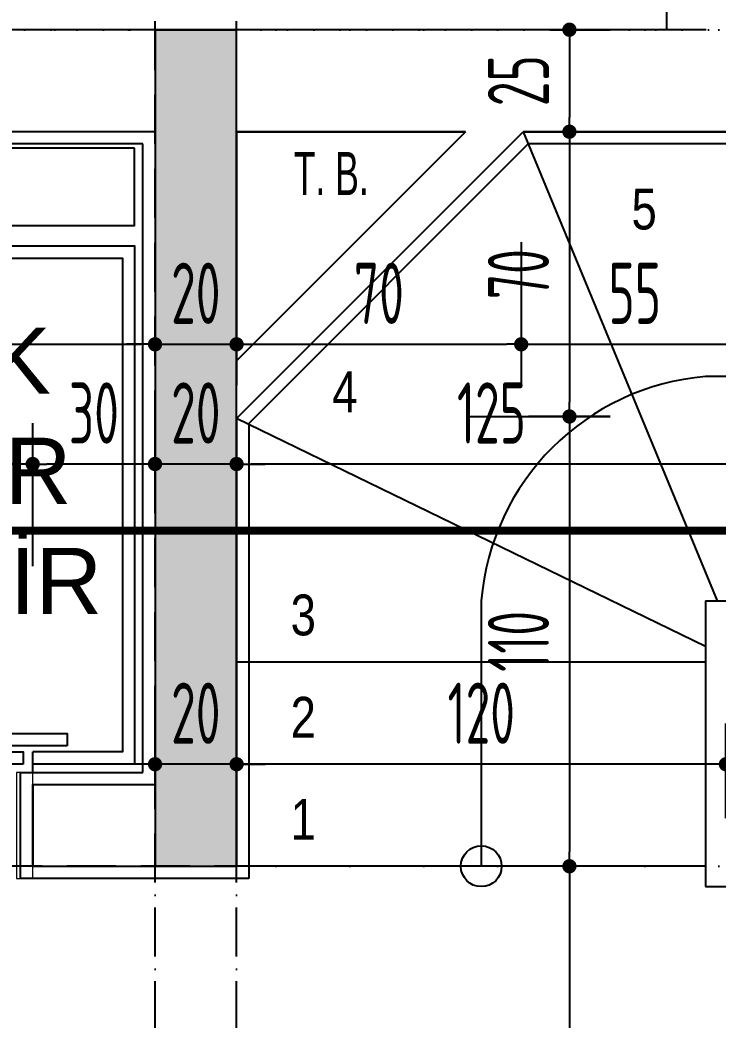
# Model space of a CAD drawing. Extents: x 41749 to 92598, y -24291 to 29432.
# Drawn here: x 61658.9 to 61830.1, y -22539 to -22294 of the extents above; entities that cross this region are included whole.
import ezdxf

# ---------------------------------------------------------------- set-up
doc = ezdxf.new("R2010")
doc.units = 0
doc.header["$MEASUREMENT"] = 0
doc.header["$PDMODE"] = 3
for name, pattern in [('ACAD_ISO10W100', [18, 12, -3, 0, -3]), ('DASHED', [0.75, 0.5, -0.25]), ('DOT', [6.35, 0, -6.35])]:
    doc.linetypes.add(name, pattern=pattern)
doc.layers.get('0').update_dxf_attribs({"linetype": 'CONTINUOUS'})
doc.layers.get('Defpoints').update_dxf_attribs({"linetype": 'CONTINUOUS'})
for name, color, linetype in [('AKS', 10, 'CONTINUOUS'), ('DUVAR', 6, 'CONTINUOUS'), ('İÇ ÖLÇÜ', 95, 'CONTINUOUS'), ('KOLON', 5, 'CONTINUOUS'), ('MAHAL', 21, 'CONTINUOUS'), ('MERBAS', 231, 'CONTINUOUS'), ('MERDIVEN', 3, 'CONTINUOUS'), ('OLCU', 3, 'CONTINUOUS'), ('P', 7, 'DOT'), ('SIVA', 7, 'CONTINUOUS'), ('tar', 12, 'CONTINUOUS'), ('tefriş', 12, 'CONTINUOUS'), ('YAZI', 7, 'CONTINUOUS')]:
    doc.layers.add(name, color=color, linetype=linetype)
doc.layers.add('KAPI-KASA', color=34, linetype='CONTINUOUS', lineweight=20)
doc.styles.add('mahal', font='arial.ttf', dxfattribs={"height": 70})
doc.styles.add('OLCU', font='isocpeur.ttf', dxfattribs={"width": 0.59})
doc.styles.add('POZ', font='arial.ttf', dxfattribs={"width": 0.8, "height": 12.5})
doc.dimstyles.new('OLCU3', dxfattribs={"dimscale": 0.5, "dimtxt": 30, "dimasz": 7, "dimexe": 20, "dimexo": 0, "dimgap": 10, "dimtad": 1, "dimdec": 4, "dimrnd": 0.5, "dimdsep": 46, "dimtxsty": 'OLCU', "dimblk1": 'DOT', "dimblk2": 'DOT', "dimsah": 1, "dimcen": 0.09, "dimclrt": 4, "dimadec": 0, "dimazin": 0, "dimtfac": 1, "dimtdec": 4, "dimtix": 1, "dimtmove": 2, "dimatfit": 3, "dimfxl": 0, "dimtolj": 1, "dimtzin": 0, "dimarcsym": 0})

# ---------------------------------------------------------------- blocks, each defined once
blk = doc.blocks.new('DOT')
at = {"color": 0, "linetype": 'ByBlock'}
blk.add_line((-0.5, 0), (-1, 0), dxfattribs=at)
at = {"color": 0, "linetype": 'ByBlock', "const_width": 0.5}
blk.add_lwpolyline([(-0.25, 0, 1), (0.25, 0, 1)], format="xyb", close=True, dxfattribs=at)
blk = doc.blocks.new('*D984')
at = {"layer": 'Defpoints', "color": 0, "transparency": 16777216}
for p in [(61532.06, -22311.19), (61692.06, -22333.53), (61692.06, -22373.44)]:
    blk.add_point(p, dxfattribs=at)
at = {"layer": 'İÇ ÖLÇÜ', "color": 0, "lineweight": -2, "transparency": 16777216}
for p, q in [((61532.06, -22348.44), (61532.06, -22383.44)), ((61692.06, -22348.44), (61692.06, -22383.44)), ((61535.56, -22373.44), (61688.56, -22373.44))]:
    blk.add_line(p, q, dxfattribs=at)
at = {"layer": 'İÇ ÖLÇÜ', "color": 0, "lineweight": -2, "transparency": 16777216, "xscale": 3.5, "yscale": 3.5, "zscale": 3.5, "rotation": 180}
blk.add_blockref('DOT', (61532.06, -22373.44), dxfattribs=at)
at = {"layer": 'İÇ ÖLÇÜ', "color": 0, "lineweight": -2, "transparency": 16777216, "xscale": 3.5, "yscale": 3.5, "zscale": 3.5}
blk.add_blockref('DOT', (61692.06, -22373.44), dxfattribs=at)
at = {"layer": 'İÇ ÖLÇÜ', "color": 4, "transparency": 16777216, "insert": (61612.06, -22360.94), "char_height": 15, "attachment_point": 5, "style": 'OLCU'}
blk.add_mtext('\\A1;160', dxfattribs=at)
blk = doc.blocks.new('*D985')
at = {"layer": 'Defpoints', "color": 0, "transparency": 16777216}
for p in [(61692.06, -22333.53), (61712.06, -22333.53), (61712.06, -22373.44)]:
    blk.add_point(p, dxfattribs=at)
at = {"layer": 'İÇ ÖLÇÜ', "color": 0, "lineweight": -2, "transparency": 16777216}
for p, q in [((61692.06, -22348.44), (61692.06, -22383.44)), ((61712.06, -22348.44), (61712.06, -22383.44)), ((61688.56, -22373.44), (61685.06, -22373.44)), ((61692.06, -22373.44), (61712.06, -22373.44)), ((61715.56, -22373.44), (61719.06, -22373.44))]:
    blk.add_line(p, q, dxfattribs=at)
at = {"layer": 'İÇ ÖLÇÜ', "color": 0, "lineweight": -2, "transparency": 16777216, "xscale": 3.5, "yscale": 3.5, "zscale": 3.5}
blk.add_blockref('DOT', (61692.06, -22373.44), dxfattribs=at)
at = {"layer": 'İÇ ÖLÇÜ', "color": 0, "lineweight": -2, "transparency": 16777216, "xscale": 3.5, "yscale": 3.5, "zscale": 3.5, "rotation": 180}
blk.add_blockref('DOT', (61712.06, -22373.44), dxfattribs=at)
at = {"layer": 'İÇ ÖLÇÜ', "color": 4, "transparency": 16777216, "insert": (61702.06, -22360.94), "char_height": 15, "attachment_point": 5, "style": 'OLCU'}
blk.add_mtext('\\A1;20', dxfattribs=at)
blk = doc.blocks.new('*D986')
at = {"layer": 'Defpoints', "color": 0, "transparency": 16777216}
for p in [(61781.86, -22321.34), (61712.06, -22333.53), (61781.86, -22373.44)]:
    blk.add_point(p, dxfattribs=at)
at = {"layer": 'İÇ ÖLÇÜ', "color": 0, "lineweight": -2, "transparency": 16777216}
for p, q in [((61712.06, -22348.44), (61712.06, -22383.44)), ((61781.86, -22348.44), (61781.86, -22383.44)), ((61715.56, -22373.44), (61778.36, -22373.44))]:
    blk.add_line(p, q, dxfattribs=at)
at = {"layer": 'İÇ ÖLÇÜ', "color": 0, "lineweight": -2, "transparency": 16777216, "xscale": 3.5, "yscale": 3.5, "zscale": 3.5, "rotation": 180}
blk.add_blockref('DOT', (61712.06, -22373.44), dxfattribs=at)
at = {"layer": 'İÇ ÖLÇÜ', "color": 0, "lineweight": -2, "transparency": 16777216, "xscale": 3.5, "yscale": 3.5, "zscale": 3.5}
blk.add_blockref('DOT', (61781.86, -22373.44), dxfattribs=at)
at = {"layer": 'İÇ ÖLÇÜ', "color": 4, "transparency": 16777216, "insert": (61746.96, -22360.94), "char_height": 15, "attachment_point": 5, "style": 'OLCU'}
blk.add_mtext('\\A1;70', dxfattribs=at)
blk = doc.blocks.new('*D987')
at = {"layer": 'Defpoints', "color": 0, "transparency": 16777216}
for p in [(61837.56, -22298.84), (61781.86, -22321.34), (61837.56, -22373.44)]:
    blk.add_point(p, dxfattribs=at)
at = {"layer": 'İÇ ÖLÇÜ', "color": 0, "lineweight": -2, "transparency": 16777216}
for p, q in [((61781.86, -22348.44), (61781.86, -22383.44)), ((61837.56, -22348.44), (61837.56, -22383.44)), ((61785.36, -22373.44), (61834.06, -22373.44))]:
    blk.add_line(p, q, dxfattribs=at)
at = {"layer": 'İÇ ÖLÇÜ', "color": 0, "lineweight": -2, "transparency": 16777216, "xscale": 3.5, "yscale": 3.5, "zscale": 3.5, "rotation": 180}
blk.add_blockref('DOT', (61781.86, -22373.44), dxfattribs=at)
at = {"layer": 'İÇ ÖLÇÜ', "color": 0, "lineweight": -2, "transparency": 16777216, "xscale": 3.5, "yscale": 3.5, "zscale": 3.5}
blk.add_blockref('DOT', (61837.56, -22373.44), dxfattribs=at)
at = {"layer": 'İÇ ÖLÇÜ', "color": 4, "transparency": 16777216, "insert": (61809.71, -22360.94), "char_height": 15, "attachment_point": 5, "style": 'OLCU'}
blk.add_mtext('\\A1;55', dxfattribs=at)
blk = doc.blocks.new('*D1001')
at = {"layer": 'Defpoints', "color": 0, "transparency": 16777216}
for p in [(61712.06, -22402.77), (61712.06, -22406.56), (61837.06, -22406.56)]:
    blk.add_point(p, dxfattribs=at)
at = {"layer": 'İÇ ÖLÇÜ', "color": 0, "lineweight": -2, "transparency": 16777216}
for p, q in [((61712.06, -22406.56), (61712.06, -22392.77)), ((61837.06, -22406.56), (61837.06, -22392.77)), ((61833.56, -22402.77), (61715.56, -22402.77))]:
    blk.add_line(p, q, dxfattribs=at)
at = {"layer": 'İÇ ÖLÇÜ', "color": 0, "lineweight": -2, "transparency": 16777216, "xscale": 3.5, "yscale": 3.5, "zscale": 3.5, "rotation": 180}
blk.add_blockref('DOT', (61712.06, -22402.77), dxfattribs=at)
at = {"layer": 'İÇ ÖLÇÜ', "color": 0, "lineweight": -2, "transparency": 16777216, "xscale": 3.5, "yscale": 3.5, "zscale": 3.5}
blk.add_blockref('DOT', (61837.06, -22402.77), dxfattribs=at)
at = {"layer": 'İÇ ÖLÇÜ', "color": 4, "transparency": 16777216, "insert": (61774.56, -22390.27), "char_height": 15, "attachment_point": 5, "style": 'OLCU'}
blk.add_mtext('\\A1;125', dxfattribs=at)
blk = doc.blocks.new('*D1002')
at = {"layer": 'Defpoints', "color": 0, "transparency": 16777216}
for p in [(61692.06, -22402.77), (61692.06, -22406.56), (61712.06, -22406.56)]:
    blk.add_point(p, dxfattribs=at)
at = {"layer": 'İÇ ÖLÇÜ', "color": 0, "lineweight": -2, "transparency": 16777216}
for p, q in [((61692.06, -22406.56), (61692.06, -22392.77)), ((61712.06, -22406.56), (61712.06, -22392.77)), ((61688.56, -22402.77), (61685.06, -22402.77)), ((61712.06, -22402.77), (61692.06, -22402.77)), ((61715.56, -22402.77), (61719.06, -22402.77))]:
    blk.add_line(p, q, dxfattribs=at)
at = {"layer": 'İÇ ÖLÇÜ', "color": 0, "lineweight": -2, "transparency": 16777216, "xscale": 3.5, "yscale": 3.5, "zscale": 3.5}
blk.add_blockref('DOT', (61692.06, -22402.77), dxfattribs=at)
at = {"layer": 'İÇ ÖLÇÜ', "color": 0, "lineweight": -2, "transparency": 16777216, "xscale": 3.5, "yscale": 3.5, "zscale": 3.5, "rotation": 180}
blk.add_blockref('DOT', (61712.06, -22402.77), dxfattribs=at)
at = {"layer": 'İÇ ÖLÇÜ', "color": 4, "transparency": 16777216, "insert": (61702.06, -22390.27), "char_height": 15, "attachment_point": 5, "style": 'OLCU'}
blk.add_mtext('\\A1;20', dxfattribs=at)
blk = doc.blocks.new('*D1012')
at = {"layer": 'Defpoints', "color": 0, "transparency": 16777216}
for p in [(61712.06, -22476.34), (61712.06, -22483.87), (61832.06, -22489.56)]:
    blk.add_point(p, dxfattribs=at)
at = {"layer": 'İÇ ÖLÇÜ', "color": 0, "lineweight": -2, "transparency": 16777216}
for p, q in [((61712.06, -22483.87), (61712.06, -22466.34)), ((61832.06, -22489.56), (61832.06, -22466.34)), ((61828.56, -22476.34), (61715.56, -22476.34))]:
    blk.add_line(p, q, dxfattribs=at)
at = {"layer": 'İÇ ÖLÇÜ', "color": 0, "lineweight": -2, "transparency": 16777216, "xscale": 3.5, "yscale": 3.5, "zscale": 3.5, "rotation": 180}
blk.add_blockref('DOT', (61712.06, -22476.34), dxfattribs=at)
at = {"layer": 'İÇ ÖLÇÜ', "color": 0, "lineweight": -2, "transparency": 16777216, "xscale": 3.5, "yscale": 3.5, "zscale": 3.5}
blk.add_blockref('DOT', (61832.06, -22476.34), dxfattribs=at)
at = {"layer": 'İÇ ÖLÇÜ', "color": 4, "transparency": 16777216, "insert": (61772.06, -22463.84), "char_height": 15, "attachment_point": 5, "style": 'OLCU'}
blk.add_mtext('\\A1;120', dxfattribs=at)
blk = doc.blocks.new('*D1013')
at = {"layer": 'Defpoints', "color": 0, "transparency": 16777216}
for p in [(61692.06, -22476.34), (61692.06, -22483.87), (61712.06, -22483.87)]:
    blk.add_point(p, dxfattribs=at)
at = {"layer": 'İÇ ÖLÇÜ', "color": 0, "lineweight": -2, "transparency": 16777216}
for p, q in [((61692.06, -22483.87), (61692.06, -22466.34)), ((61712.06, -22483.87), (61712.06, -22466.34)), ((61688.56, -22476.34), (61685.06, -22476.34)), ((61712.06, -22476.34), (61692.06, -22476.34)), ((61715.56, -22476.34), (61719.06, -22476.34))]:
    blk.add_line(p, q, dxfattribs=at)
at = {"layer": 'İÇ ÖLÇÜ', "color": 0, "lineweight": -2, "transparency": 16777216, "xscale": 3.5, "yscale": 3.5, "zscale": 3.5}
blk.add_blockref('DOT', (61692.06, -22476.34), dxfattribs=at)
at = {"layer": 'İÇ ÖLÇÜ', "color": 0, "lineweight": -2, "transparency": 16777216, "xscale": 3.5, "yscale": 3.5, "zscale": 3.5, "rotation": 180}
blk.add_blockref('DOT', (61712.06, -22476.34), dxfattribs=at)
at = {"layer": 'İÇ ÖLÇÜ', "color": 4, "transparency": 16777216, "insert": (61702.06, -22463.84), "char_height": 15, "attachment_point": 5, "style": 'OLCU'}
blk.add_mtext('\\A1;20', dxfattribs=at)
blk = doc.blocks.new('*D1015')
at = {"layer": 'Defpoints', "color": 0, "transparency": 16777216}
for p in [(61662.06, -22402.77), (61692.06, -22406.56), (61662.06, -22487.96)]:
    blk.add_point(p, dxfattribs=at)
at = {"layer": 'İÇ ÖLÇÜ', "color": 0, "lineweight": -2, "transparency": 16777216}
for p, q in [((61662.06, -22427.77), (61662.06, -22392.77)), ((61692.06, -22406.56), (61692.06, -22392.77)), ((61688.56, -22402.77), (61665.56, -22402.77))]:
    blk.add_line(p, q, dxfattribs=at)
at = {"layer": 'İÇ ÖLÇÜ', "color": 0, "lineweight": -2, "transparency": 16777216, "xscale": 3.5, "yscale": 3.5, "zscale": 3.5, "rotation": 180}
blk.add_blockref('DOT', (61662.06, -22402.77), dxfattribs=at)
at = {"layer": 'İÇ ÖLÇÜ', "color": 0, "lineweight": -2, "transparency": 16777216, "xscale": 3.5, "yscale": 3.5, "zscale": 3.5}
blk.add_blockref('DOT', (61692.06, -22402.77), dxfattribs=at)
at = {"layer": 'İÇ ÖLÇÜ', "color": 4, "transparency": 16777216, "insert": (61677.06, -22390.27), "char_height": 15, "attachment_point": 5, "style": 'OLCU'}
blk.add_mtext('\\A1;30', dxfattribs=at)
blk = doc.blocks.new('*D1016')
at = {"layer": 'Defpoints', "color": 0, "transparency": 16777216}
for p in [(61562.06, -22402.77), (61662.06, -22487.96), (61562.06, -22491.34)]:
    blk.add_point(p, dxfattribs=at)
at = {"layer": 'İÇ ÖLÇÜ', "color": 0, "lineweight": -2, "transparency": 16777216}
for p, q in [((61562.06, -22427.77), (61562.06, -22392.77)), ((61662.06, -22427.77), (61662.06, -22392.77)), ((61658.56, -22402.77), (61565.56, -22402.77))]:
    blk.add_line(p, q, dxfattribs=at)
at = {"layer": 'İÇ ÖLÇÜ', "color": 0, "lineweight": -2, "transparency": 16777216, "xscale": 3.5, "yscale": 3.5, "zscale": 3.5, "rotation": 180}
blk.add_blockref('DOT', (61562.06, -22402.77), dxfattribs=at)
at = {"layer": 'İÇ ÖLÇÜ', "color": 0, "lineweight": -2, "transparency": 16777216, "xscale": 3.5, "yscale": 3.5, "zscale": 3.5}
blk.add_blockref('DOT', (61662.06, -22402.77), dxfattribs=at)
at = {"layer": 'İÇ ÖLÇÜ', "color": 4, "transparency": 16777216, "insert": (61612.06, -22390.27), "char_height": 15, "attachment_point": 5, "style": 'OLCU'}
blk.add_mtext('\\A1;100', dxfattribs=at)
blk = doc.blocks.new('*D1143')
at = {"layer": 'Defpoints', "color": 0, "transparency": 16777216}
for p in [(61641.28, -22321.34), (61618.14, -22481.34), (61684.74, -22481.34)]:
    blk.add_point(p, dxfattribs=at)
at = {"layer": 'İÇ ÖLÇÜ', "color": 0, "lineweight": -2, "transparency": 16777216}
for p, q in [((61641.28, -22321.34), (61608.14, -22321.34)), ((61618.14, -22324.84), (61618.14, -22477.84)), ((61643.14, -22481.34), (61608.14, -22481.34))]:
    blk.add_line(p, q, dxfattribs=at)
at = {"layer": 'İÇ ÖLÇÜ', "color": 0, "lineweight": -2, "transparency": 16777216, "xscale": 3.5, "yscale": 3.5, "zscale": 3.5}
for p, rotation in [((61618.14, -22321.34), 90), ((61618.14, -22481.34), 270)]:
    blk.add_blockref('DOT', p, dxfattribs=dict(at, rotation=rotation))
at = {"layer": 'İÇ ÖLÇÜ', "color": 4, "transparency": 16777216, "insert": (61605.64, -22459.03), "char_height": 15, "attachment_point": 5, "rotation": 90, "style": 'OLCU'}
blk.add_mtext('\\A1;160', dxfattribs=at)
blk = doc.blocks.new('*D1144')
at = {"layer": 'Defpoints', "color": 0, "transparency": 16777216}
for p in [(61684.74, -22481.34), (61618.14, -22501.34), (61684.74, -22501.34)]:
    blk.add_point(p, dxfattribs=at)
at = {"layer": 'İÇ ÖLÇÜ', "color": 0, "lineweight": -2, "transparency": 16777216}
for p, q in [((61618.14, -22477.84), (61618.14, -22474.34)), ((61643.14, -22481.34), (61608.14, -22481.34)), ((61618.14, -22481.34), (61618.14, -22501.34)), ((61643.14, -22501.34), (61608.14, -22501.34)), ((61618.14, -22504.84), (61618.14, -22508.34))]:
    blk.add_line(p, q, dxfattribs=at)
at = {"layer": 'İÇ ÖLÇÜ', "color": 0, "lineweight": -2, "transparency": 16777216, "xscale": 3.5, "yscale": 3.5, "zscale": 3.5}
for p, rotation in [((61618.14, -22481.34), 270), ((61618.14, -22501.34), 90)]:
    blk.add_blockref('DOT', p, dxfattribs=dict(at, rotation=rotation))
at = {"layer": 'İÇ ÖLÇÜ', "color": 4, "transparency": 16777216, "insert": (61605.64, -22491.34), "char_height": 15, "attachment_point": 5, "rotation": 90, "style": 'OLCU'}
blk.add_mtext('\\A1;20', dxfattribs=at)
blk = doc.blocks.new('*D1145')
at = {"layer": 'Defpoints', "color": 0, "transparency": 16777216}
for p in [(61684.74, -22501.34), (61618.14, -22621.34), (61657.06, -22621.34)]:
    blk.add_point(p, dxfattribs=at)
at = {"layer": 'İÇ ÖLÇÜ', "color": 0, "lineweight": -2, "transparency": 16777216}
for p, q in [((61643.14, -22501.34), (61608.14, -22501.34)), ((61618.14, -22504.84), (61618.14, -22617.84)), ((61643.14, -22621.34), (61608.14, -22621.34))]:
    blk.add_line(p, q, dxfattribs=at)
at = {"layer": 'İÇ ÖLÇÜ', "color": 0, "lineweight": -2, "transparency": 16777216, "xscale": 3.5, "yscale": 3.5, "zscale": 3.5}
for p, rotation in [((61618.14, -22501.34), 90), ((61618.14, -22621.34), 270)]:
    blk.add_blockref('DOT', p, dxfattribs=dict(at, rotation=rotation))
at = {"layer": 'İÇ ÖLÇÜ', "color": 4, "transparency": 16777216, "insert": (61605.64, -22528.04), "char_height": 15, "attachment_point": 5, "rotation": 90, "style": 'OLCU'}
blk.add_mtext('\\A1;120', dxfattribs=at)
blk = doc.blocks.new('*D1158')
at = {"layer": 'Defpoints', "color": 0, "transparency": 16777216}
for p in [(61789, -22296.34), (61789, -22321.34), (61793.69, -22321.34)]:
    blk.add_point(p, dxfattribs=at)
at = {"layer": 'İÇ ÖLÇÜ', "color": 0, "lineweight": -2, "transparency": 16777216}
for p, q in [((61789, -22296.34), (61803.69, -22296.34)), ((61793.69, -22299.84), (61793.69, -22317.84)), ((61789, -22321.34), (61803.69, -22321.34))]:
    blk.add_line(p, q, dxfattribs=at)
at = {"layer": 'İÇ ÖLÇÜ', "color": 0, "lineweight": -2, "transparency": 16777216, "xscale": 3.5, "yscale": 3.5, "zscale": 3.5}
for p, rotation in [((61793.69, -22296.34), 90), ((61793.69, -22321.34), 270)]:
    blk.add_blockref('DOT', p, dxfattribs=dict(at, rotation=rotation))
at = {"layer": 'İÇ ÖLÇÜ', "color": 4, "transparency": 16777216, "insert": (61781.19, -22308.84), "char_height": 15, "attachment_point": 5, "rotation": 90, "style": 'OLCU'}
blk.add_mtext('\\A1;25', dxfattribs=at)
blk = doc.blocks.new('*D1159')
at = {"layer": 'Defpoints', "color": 0, "transparency": 16777216}
for p in [(61789, -22321.34), (61712.06, -22391.13), (61793.69, -22391.13)]:
    blk.add_point(p, dxfattribs=at)
at = {"layer": 'İÇ ÖLÇÜ', "color": 0, "lineweight": -2, "transparency": 16777216}
for p, q in [((61789, -22321.34), (61803.69, -22321.34)), ((61793.69, -22324.84), (61793.69, -22387.63)), ((61768.69, -22391.13), (61803.69, -22391.13))]:
    blk.add_line(p, q, dxfattribs=at)
at = {"layer": 'İÇ ÖLÇÜ', "color": 0, "lineweight": -2, "transparency": 16777216, "xscale": 3.5, "yscale": 3.5, "zscale": 3.5}
for p, rotation in [((61793.69, -22321.34), 90), ((61793.69, -22391.13), 270)]:
    blk.add_blockref('DOT', p, dxfattribs=dict(at, rotation=rotation))
at = {"layer": 'İÇ ÖLÇÜ', "color": 4, "transparency": 16777216, "insert": (61781.19, -22356.24), "char_height": 15, "attachment_point": 5, "rotation": 90, "style": 'OLCU'}
blk.add_mtext('\\A1;70', dxfattribs=at)
blk = doc.blocks.new('*D1160')
at = {"layer": 'Defpoints', "color": 0, "transparency": 16777216}
for p in [(61815.84, -22501.34), (61793.69, -22621.34), (61815.84, -22621.34)]:
    blk.add_point(p, dxfattribs=at)
at = {"layer": 'İÇ ÖLÇÜ', "color": 0, "lineweight": -2, "transparency": 16777216}
for p, q in [((61815.84, -22501.34), (61783.69, -22501.34)), ((61793.69, -22504.84), (61793.69, -22617.84)), ((61815.84, -22621.34), (61783.69, -22621.34))]:
    blk.add_line(p, q, dxfattribs=at)
at = {"layer": 'İÇ ÖLÇÜ', "color": 0, "lineweight": -2, "transparency": 16777216, "xscale": 3.5, "yscale": 3.5, "zscale": 3.5}
for p, rotation in [((61793.69, -22501.34), 90), ((61793.69, -22621.34), 270)]:
    blk.add_blockref('DOT', p, dxfattribs=dict(at, rotation=rotation))
at = {"layer": 'İÇ ÖLÇÜ', "color": 4, "transparency": 16777216, "insert": (61781.19, -22561.34), "char_height": 15, "attachment_point": 5, "rotation": 90, "style": 'OLCU'}
blk.add_mtext('\\A1;120', dxfattribs=at)
blk = doc.blocks.new('*D1185')
at = {"layer": 'Defpoints', "color": 0, "transparency": 16777216}
for p in [(61803.69, -22391.13), (61793.69, -22501.34), (61815.84, -22501.34)]:
    blk.add_point(p, dxfattribs=at)
at = {"layer": 'İÇ ÖLÇÜ', "color": 0, "lineweight": -2, "transparency": 16777216}
for p, q in [((61803.69, -22391.13), (61783.69, -22391.13)), ((61793.69, -22394.63), (61793.69, -22497.84)), ((61815.84, -22501.34), (61783.69, -22501.34))]:
    blk.add_line(p, q, dxfattribs=at)
at = {"layer": 'İÇ ÖLÇÜ', "color": 0, "lineweight": -2, "transparency": 16777216, "xscale": 3.5, "yscale": 3.5, "zscale": 3.5}
for p, rotation in [((61793.69, -22391.13), 90), ((61793.69, -22501.34), 270)]:
    blk.add_blockref('DOT', p, dxfattribs=dict(at, rotation=rotation))
at = {"layer": 'İÇ ÖLÇÜ', "color": 4, "transparency": 16777216, "insert": (61781.19, -22446.24), "char_height": 15, "attachment_point": 5, "rotation": 90, "style": 'OLCU'}
blk.add_mtext('\\A1;110', dxfattribs=at)
blk = doc.blocks.new('*D1338')
at = {"layer": 'Defpoints', "color": 0, "transparency": 16777216}
for p in [(60977.06, -22108.06), (60977.06, -22333.07), (62597.06, -22541.34)]:
    blk.add_point(p, dxfattribs=at)
at = {"layer": 'OLCU', "color": 0, "lineweight": -2, "transparency": 16777216}
for p, q in [((60977.06, -22133.06), (60977.06, -22098.06)), ((62597.06, -22133.06), (62597.06, -22098.06)), ((62593.56, -22108.06), (60980.56, -22108.06))]:
    blk.add_line(p, q, dxfattribs=at)
at = {"layer": 'OLCU', "color": 0, "lineweight": -2, "transparency": 16777216, "xscale": 3.5, "yscale": 3.5, "zscale": 3.5, "rotation": 180}
blk.add_blockref('DOT', (60977.06, -22108.06), dxfattribs=at)
at = {"layer": 'OLCU', "color": 0, "lineweight": -2, "transparency": 16777216, "xscale": 3.5, "yscale": 3.5, "zscale": 3.5}
blk.add_blockref('DOT', (62597.06, -22108.06), dxfattribs=at)
at = {"layer": 'OLCU', "color": 4, "transparency": 16777216, "insert": (61787.06, -22095.56), "char_height": 15, "attachment_point": 5, "style": 'OLCU'}
blk.add_mtext('\\A1;1620', dxfattribs=at)
blk = doc.blocks.new('*D1342')
at = {"layer": 'Defpoints', "color": 0, "transparency": 16777216}
for p in [(62577.06, -22078.06), (62577.06, -22381.34), (60737.06, -22676.34)]:
    blk.add_point(p, dxfattribs=at)
at = {"layer": 'OLCU', "color": 0, "lineweight": -2, "transparency": 16777216}
for p, q in [((60737.06, -22103.06), (60737.06, -22068.06)), ((62577.06, -22103.06), (62577.06, -22068.06)), ((60740.56, -22078.06), (62573.56, -22078.06))]:
    blk.add_line(p, q, dxfattribs=at)
at = {"layer": 'OLCU', "color": 0, "lineweight": -2, "transparency": 16777216, "xscale": 3.5, "yscale": 3.5, "zscale": 3.5, "rotation": 180}
blk.add_blockref('DOT', (60737.06, -22078.06), dxfattribs=at)
at = {"layer": 'OLCU', "color": 0, "lineweight": -2, "transparency": 16777216, "xscale": 3.5, "yscale": 3.5, "zscale": 3.5}
blk.add_blockref('DOT', (62577.06, -22078.06), dxfattribs=at)
at = {"layer": 'OLCU', "color": 4, "transparency": 16777216, "insert": (61657.06, -22065.56), "char_height": 15, "attachment_point": 5, "style": 'OLCU'}
blk.add_mtext('\\A1;1840', dxfattribs=at)

msp = doc.modelspace()

# ---------------------------------------------------------------- hatches: boundary and pattern name
at = {"layer": 'tar'}
h = msp.add_hatch(dxfattribs=at)
h.set_pattern_fill('ANSI33', color=256, scale=40, style=0)
h.set_pattern_definition([(45, (8079.526, 0), (-7.0710678, 7.0710678), []), (45, (8086.597, 0), (-7.0710678, 7.0710678), [5, -2.5])])
h.paths.add_polyline_path([(61007.06272, -22296.33978), (60977.06272, -22296.33978), (60977.06272, -22356.33978), (61007.06272, -22356.33978)])
h.paths.add_polyline_path([(61532.06272, -22296.33978), (61522.06272, -22296.33978), (61512.06272, -22296.33978), (61512.06272, -22501.33978), (61532.06272, -22501.33978)])
h.paths.add_polyline_path([(61712.06272, -22296.33978), (61702.06272, -22296.33978), (61692.06272, -22296.33978), (61692.06272, -22501.33978), (61712.06272, -22501.33978)])
h.paths.add_polyline_path([(62102.06272, -22296.33978), (62072.06272, -22296.33978), (62072.06272, -22356.33978), (62102.06272, -22356.33978)])
h.paths.add_polyline_path([(62480.9142, -22296.33978), (62421.9142, -22296.33978), (62421.9142, -22326.33978), (62480.9142, -22326.33978)])
h.paths.add_polyline_path([(61007.06272, -22581.33978), (60977.06272, -22581.33978), (60977.06272, -22641.33978), (61007.06272, -22641.33978)])
h.paths.add_polyline_path([(61752.06272, -22611.33978), (61692.06272, -22611.33978), (61692.06272, -22641.33978), (61752.06272, -22641.33978)])
h.paths.add_polyline_path([(62102.06272, -22611.33978), (62042.06272, -22611.33978), (62042.06272, -22641.33978), (62102.06272, -22641.33978)])
h.paths.add_polyline_path([(61007.06272, -23081.33978), (60947.06272, -23081.33978), (60947.06272, -23111.33978), (61007.06272, -23111.33978)])
h.paths.add_polyline_path([(61432.06272, -23156.33973), (61402.06272, -23156.33973), (61402.06272, -23216.33973), (61432.06272, -23216.33973)])
h.paths.add_polyline_path([(61932.06272, -23156.33973), (61902.06272, -23156.33973), (61902.06272, -23216.33973), (61932.06272, -23216.33973)])
h.paths.add_polyline_path([(62480.9142, -23081.33978), (62420.9142, -23081.33978), (62420.9142, -23111.33978), (62480.9142, -23111.33978)])

# ---------------------------------------------------------------- linework, layer by layer
at = {"layer": 'AKS', "linetype": 'ACAD_ISO10W100'}
for p, q in [((61692.06272, -23591.33978), (61692.06272, -21978.06351)), ((61712.06272, -23591.33978), (61712.06272, -21978.06351)), ((62877.06272, -22296.33978), (60457.06272, -22296.33978)), ((62877.06272, -22501.33978), (60457.06272, -22501.33978))]:
    msp.add_line(p, q, dxfattribs=at)
at = {"layer": 'DUVAR'}
for p, q in [((61817.56272, -22296.33978), (61817.56272, -22276.33978)), ((61692.06272, -22296.33978), (61532.06272, -22296.33978)), ((61817.56272, -22296.33978), (61712.06272, -22296.33978)), ((61817.56272, -22296.33978), (61712.06272, -22296.33978)), ((61692.06272, -22321.33978), (61532.06272, -22321.33978)), ((61692.06272, -22321.33978), (61532.06272, -22321.33978)), ((61692.06272, -22321.33978), (61692.06272, -22481.33978)), ((61692.06272, -22321.33978), (61692.06272, -22481.33978)), ((61712.06272, -22321.33978), (61768.21496, -22321.33978)), ((61768.21496, -22321.33978), (61712.06272, -22321.33978)), ((61712.06272, -22391.63416), (61782.35709, -22321.33978)), ((61712.06272, -22377.49202), (61768.21496, -22321.33978)), ((61712.06272, -22321.33978), (61712.06272, -22377.49202)), ((61712.06272, -22321.33978), (61712.06272, -22377.49202)), ((61768.21496, -22321.33978), (61712.06272, -22321.33978)), ((61782.35709, -22321.33978), (61837.56272, -22321.33978)), ((61837.56272, -22321.33978), (61782.35709, -22321.33978)), ((61837.56272, -22321.33978), (61782.35709, -22321.33978)), ((61712.06272, -22391.63416), (61712.06272, -22501.33978)), ((61712.06272, -22391.63416), (61712.06272, -22501.33978)), ((61662.06272, -22481.33975), (61662.06272, -22501.33975)), ((61662.06272, -22481.33978), (61692.06272, -22481.33978)), ((61662.06272, -22501.33978), (61662.06272, -22481.33978)), ((61662.06272, -22501.33978), (61662.06272, -22481.33978)), ((61662.06272, -22501.33978), (61662.06272, -22481.33978)), ((61662.06272, -22481.33978), (61662.06272, -22501.33978)), ((61662.06272, -22481.33978), (61662.06272, -22501.33978)), ((61662.06272, -22501.33978), (61662.06272, -22481.33978)), ((61662.06272, -22501.33978), (61662.06272, -22481.33978)), ((61662.06272, -22481.33978), (61662.06272, -22501.33978)), ((61662.06272, -22501.33978), (61662.06272, -22481.33978)), ((61662.06272, -22501.33978), (61712.06272, -22501.33978))]:
    msp.add_line(p, q, dxfattribs=at)
at = {"layer": 'KAPI-KASA'}
msp.add_lwpolyline([(61658.06272, -22504.33978), (61662.06272, -22504.33978), (61662.06272, -22478.33978), (61658.06272, -22478.33978), (61658.06272, -22504.33978)], close=True, dxfattribs=at)
at = {"layer": 'KOLON'}
for p, q in [((61692.06272, -22296.33978), (61712.06272, -22296.33978)), ((61712.06272, -22296.33978), (61692.06272, -22296.33978)), ((61692.06272, -22296.33978), (61692.06272, -22501.33978)), ((61702.06272, -22296.33978), (61712.06272, -22296.33978)), ((61712.06272, -22501.33978), (61712.06272, -22296.33978)), ((61692.06272, -22501.33978), (61712.06272, -22501.33978))]:
    msp.add_line(p, q, dxfattribs=at)
at = {"layer": 'MERBAS', "linetype": 'DASHED', "ltscale": 40, "const_width": 2}
msp.add_lwpolyline([(60682.80326, -22419.08917), (62700.35717, -22419.08917)], dxfattribs=at)
at = {"layer": 'MERDIVEN'}
for p, q in [((61782.35709, -22321.33978), (61829.94306, -22436.33978)), ((61827.06272, -22447.4668), (61712.06272, -22391.63416)), ((61827.06272, -22436.33978), (61897.06272, -22436.33978)), ((61827.06272, -22436.33978), (61827.06272, -22506.33978)), ((61827.06272, -22451.33978), (61712.06272, -22451.33978)), ((61827.06272, -22476.33978), (61712.06272, -22476.33978)), ((61827.06272, -22501.33978), (61712.06272, -22501.33978)), ((61827.06272, -22506.33978), (61967.06272, -22506.33978))]:
    msp.add_line(p, q, dxfattribs=at)
msp.add_lwpolyline([(61687.06272, -22325.41092), (61537.06272, -22325.41092), (61537.06272, -22344.35733), (61687.06272, -22344.35733)], close=True, dxfattribs=at)
for points in [[(61562.06272, -22476.33978), (61537.06272, -22476.33978), (61537.06272, -22349.32909), (61687.06272, -22349.32909), (61687.06272, -22476.33978), (61662.06272, -22476.33978)], [(61967.06272, -22381.33978), (61827.06272, -22381.33978)], [(61772.06272, -22436.33978), (61772.06272, -22501.33978)]]:
    msp.add_lwpolyline(points, dxfattribs=at)
msp.add_circle((61772.06272, -22501.33978), 5, dxfattribs=at)
msp.add_arc((61832.06272, -22441.33978), 60.20797, 94.7636417, 175.2363582, dxfattribs=at)
at = {"layer": 'P'}
msp.add_lwpolyline([(60757.06272, -22296.33978), (62577.06272, -22296.33978), (62577.06272, -22966.09965), (62411.40452, -23216.33978), (61157.10729, -23216.33978), (60757.06272, -23161.85974)], close=True, dxfattribs=at)
at = {"layer": 'SIVA'}
for p, q in [((61712.06272, -22377.49202), (61712.06272, -22321.33978)), ((61712.06272, -22321.33978), (61768.21496, -22321.33978)), ((61768.21496, -22321.33978), (61712.06272, -22377.49202)), ((61768.21496, -22321.33978), (61712.06272, -22377.49202)), ((61712.06272, -22377.49202), (61712.06272, -22321.33978)), ((61712.06272, -22321.33978), (61768.21496, -22321.33978)), ((61689.06272, -22324.33978), (61535.06272, -22324.33978)), ((61689.06272, -22478.33978), (61689.06272, -22324.33978)), ((61783.59973, -22324.33978), (61715.06272, -22392.8768)), ((61840.56272, -22324.33978), (61783.59973, -22324.33978)), ((61715.06272, -22392.8768), (61715.06272, -22504.33978)), ((61659.06272, -22504.33978), (61659.06272, -22478.33978)), ((61659.06272, -22478.33978), (61689.06272, -22478.33978)), ((61692.06272, -22504.33978), (61659.06272, -22504.33978)), ((61715.06272, -22504.33978), (61692.06272, -22504.33978))]:
    msp.add_line(p, q, dxfattribs=at)
at = {"layer": 'tefriş', "linetype": 'Continuous'}
msp.add_line((61662.06272, -22478.33978), (61662.06272, -22473.33978), dxfattribs=at)
msp.add_lwpolyline([(61562.06272, -22473.33978), (61540.06272, -22473.33978), (61540.06272, -22352.32909), (61684.06272, -22352.32909), (61684.06272, -22473.33978), (61662.06272, -22473.33978)], dxfattribs=at)
for points in [[(61670.51745, -22471.82743), (61622.09575, -22471.82743), (61622.09575, -22468.82743), (61670.51745, -22468.82743)], [(61659.73055, -22476.33978), (61611.30885, -22476.33978), (61611.30885, -22473.33978), (61659.73055, -22473.33978)]]:
    msp.add_lwpolyline(points, close=True, dxfattribs=at)

# ---------------------------------------------------------------- texts
at = {"layer": 'MAHAL', "insert": (61613.07507, -22406.92708), "char_height": 16.2, "width": 241.61976, "attachment_point": 5, "style": 'mahal'}
msp.add_mtext('HİDROLİK\\P ASANSÖR\\P4 KİŞİLİKTİR', dxfattribs=at)
at = {"layer": 'YAZI', "insert": (61735.28505, -22331.57417), "char_height": 10.56, "width": 183.750336, "attachment_point": 5, "rotation": 0, "style": 'OLCU'}
msp.add_mtext('{\\fArial|b0|i0|c162|p34;T. B.}', dxfattribs=at)
at = {"layer": 'YAZI', "char_height": 10, "width": 33.9177331, "attachment_point": 5, "style": 'POZ'}
for s, insert in [('5', (61812.01929, -22340.36386)), ('4', (61738.60568, -22385.07432)), ('3', (61728.41664, -22439.83315)), ('2', (61728.41664, -22464.83315)), ('1', (61728.41664, -22489.83315))]:
    msp.add_mtext(s, dxfattribs=dict(at, insert=insert))

# ---------------------------------------------------------------- dimensions: what is measured, and where the dimension line sits
at = {"layer": 'İÇ ÖLÇÜ'}
for base, p1, p2, picture, middle in [((61793.69007, -22321.33978), (61789.00021, -22296.33978), (61789.00021, -22321.33978), '*D1158', (61781.19007, -22308.83978)), ((61793.69007, -22391.13416), (61789.00021, -22321.33978), (61712.06272, -22391.13416), '*D1159', (61781.19007, -22356.23697)), ((61793.69007, -22501.33978), (61803.69007, -22391.13416), (61815.84077, -22501.33978), '*D1185', (61781.19007, -22446.23697)), ((61618.13705, -22501.33978), (61684.73599, -22481.33978), (61684.73599, -22501.33978), '*D1144', (61605.63705, -22491.33978)), ((61793.69007, -22621.33978), (61815.84077, -22501.33978), (61815.84077, -22621.33978), '*D1160', (61781.19007, -22561.33978))]:
    dim = msp.add_linear_dim(base=base, p1=p1, p2=p2, angle=90, dimstyle='OLCU3', dxfattribs=at)
    dim.commit()
    dim.dimension.update_dxf_attribs({"geometry": picture, "text_midpoint": middle})
dim = msp.add_linear_dim(base=(61837.56272, -22373.44046), p1=(61781.85709, -22321.33978), p2=(61837.56272, -22298.83978), text='55', dimstyle='OLCU3', dxfattribs=at)
dim.commit()
dim.dimension.update_dxf_attribs({"geometry": '*D987', "text_midpoint": (61809.70991, -22360.94046)})
for base, p1, p2, picture, middle in [((61692.06272, -22373.44046), (61532.06272, -22311.18879), (61692.06272, -22333.5341), '*D984', (61612.06272, -22360.94046)), ((61781.85709, -22373.44046), (61712.06272, -22333.5341), (61781.85709, -22321.33978), '*D986', (61746.95991, -22360.94046)), ((61712.06272, -22373.44046), (61692.06272, -22333.5341), (61712.06272, -22333.5341), '*D985', (61702.06272, -22360.94046)), ((61562.06272, -22402.7737), (61662.06272, -22487.96263), (61562.06272, -22491.33975), '*D1016', (61612.06272, -22390.2737)), ((61662.06272, -22402.7737), (61692.06272, -22406.55705), (61662.06272, -22487.96263), '*D1015', (61677.06272, -22390.2737)), ((61692.06272, -22402.7737), (61712.06272, -22406.55705), (61692.06272, -22406.55705), '*D1002', (61702.06272, -22390.2737)), ((61712.06272, -22402.7737), (61837.06272, -22406.55705), (61712.06272, -22406.55705), '*D1001', (61774.56272, -22390.2737)), ((61692.06272, -22476.33978), (61712.06272, -22483.87116), (61692.06272, -22483.87116), '*D1013', (61702.06272, -22463.83978)), ((61712.06272, -22476.33978), (61832.06272, -22489.564), (61712.06272, -22483.87116), '*D1012', (61772.06272, -22463.83978))]:
    dim = msp.add_linear_dim(base=base, p1=p1, p2=p2, dimstyle='OLCU3', dxfattribs=at)
    dim.commit()
    dim.dimension.update_dxf_attribs({"geometry": picture, "text_midpoint": middle})
for base, p1, p2, picture, middle in [((61618.13705, -22481.33978), (61641.27909, -22321.33978), (61684.73599, -22481.33978), '*D1143', (61605.63705, -22459.03228)), ((61618.13705, -22621.33978), (61684.73599, -22501.33978), (61657.06272, -22621.33978), '*D1145', (61605.63705, -22528.04054))]:
    dim = msp.add_linear_dim(base=base, p1=p1, p2=p2, angle=90, dimstyle='OLCU3', dxfattribs=at)
    dim.commit()
    dim.dimension.update_dxf_attribs({"geometry": picture, "text_midpoint": middle, "dimtype": 160})
at = {"layer": 'OLCU'}
for base, p1, p2, picture, middle in [((62577.06272, -22078.06351), (60737.06272, -22676.33978), (62577.06272, -22381.33978), '*D1342', (61657.06272, -22065.56351)), ((60977.06272, -22108.06351), (62597.06272, -22541.33978), (60977.06272, -22333.06558), '*D1338', (61787.06272, -22095.56351))]:
    dim = msp.add_linear_dim(base=base, p1=p1, p2=p2, dimstyle='OLCU3', dxfattribs=at)
    dim.commit()
    dim.dimension.update_dxf_attribs({"geometry": picture, "text_midpoint": middle})

doc.saveas('drawing.dxf')
